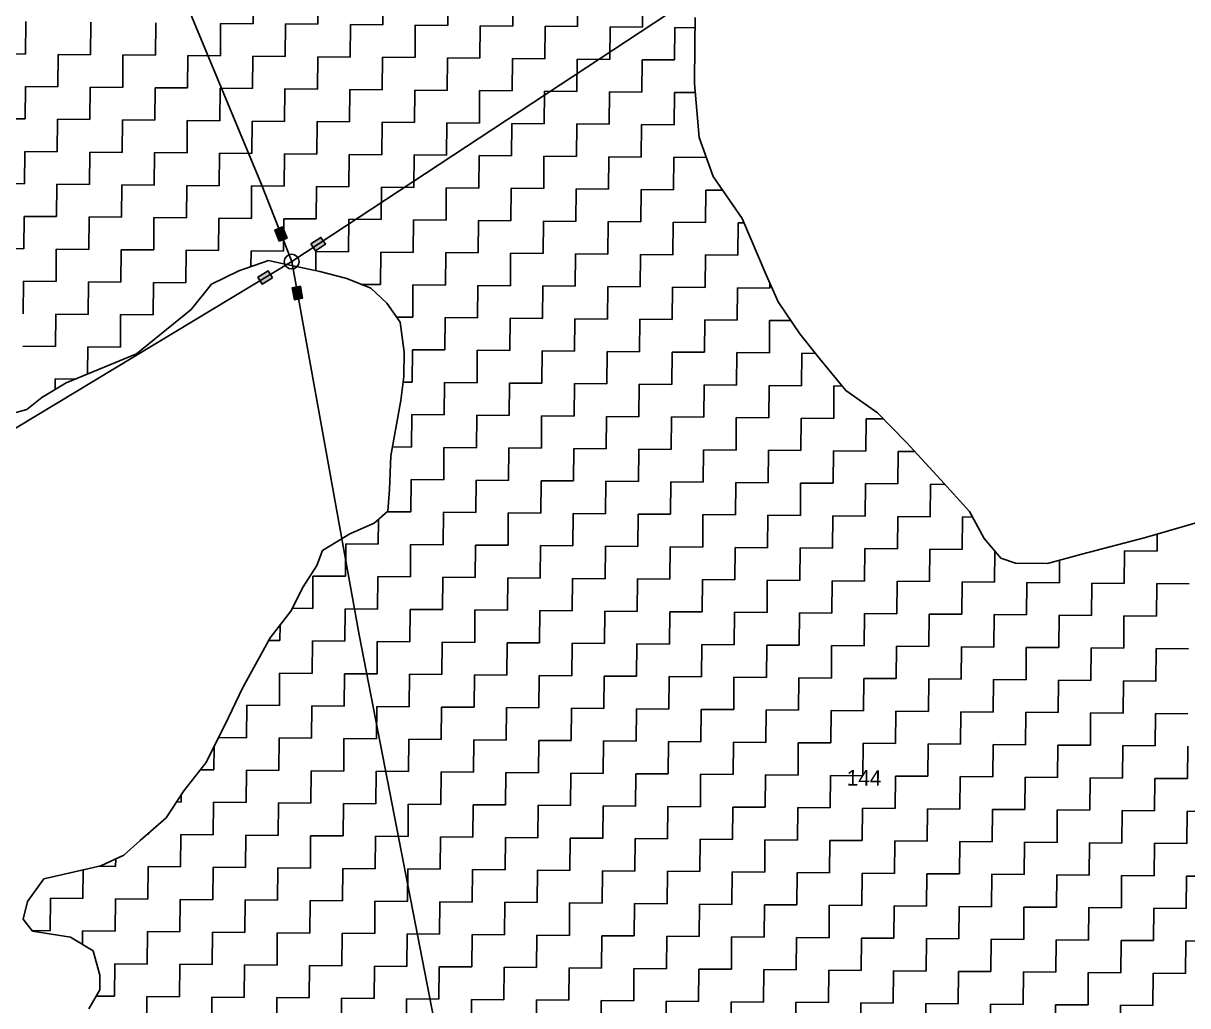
# Model space of a CAD drawing. Header units: metres. Extents: x 286188 to 288650, y 2015524 to 2018848.
# Drawn here: x 287266.9 to 287614.8, y 2016557.5 to 2016851 of the extents above; entities that cross this region are included whole.
import ezdxf
from ezdxf.enums import TextEntityAlignment as Align

# ---------------------------------------------------------------- set-up
doc = ezdxf.new("R2010")
doc.units = ezdxf.units.M
doc.header["$MEASUREMENT"] = 0
for name, color, linetype in [('POLY_HATCH', 12, 'Continuous'), ('POLY_PARCEL', 6, 'Continuous'), ('TEXT_PARCEL', 7, 'Continuous')]:
    doc.layers.add(name, color=color, linetype=linetype)
doc.styles.add('TEXT_MAP', font='', dxfattribs={"height": 1.8})
doc.styles.get('TEXT_MAP').set_extended_font_data('Kruti Dev 050')

msp = doc.modelspace()

# ---------------------------------------------------------------- hatches: boundary and pattern name
for points in [[(287344.36, 2016790.14), (287342.05, 2016789.21), (287343.39, 2016785.87), (287345.7, 2016786.8)], [(287357.17, 2016784.95), (287355.8, 2016787.03), (287352.8, 2016785.05), (287354.17, 2016782.97)], [(287336.99, 2016775.17), (287338.27, 2016773.03), (287341.36, 2016774.89), (287340.07, 2016777.02)], [(287347.88, 2016768.41), (287350.33, 2016768.86), (287349.68, 2016772.4), (287347.23, 2016771.95)]]:
    msp.add_hatch(color=256).paths.add_polyline_path(points)

# ---------------------------------------------------------------- linework, layer by layer
for points in [[(287343.39, 2016785.87), (287342.05, 2016789.21), (287344.36, 2016790.14), (287345.7, 2016786.8)], [(287352.8, 2016785.05), (287355.8, 2016787.03), (287357.17, 2016784.95), (287354.17, 2016782.97)], [(287341.36, 2016774.89), (287338.27, 2016773.03), (287336.99, 2016775.17), (287340.07, 2016777.02)], [(287349.68, 2016772.4), (287350.33, 2016768.86), (287347.88, 2016768.41), (287347.23, 2016771.95)]]:
    msp.add_lwpolyline(points, close=True)
msp.add_circle((287347.08, 2016779.79), 2.2)
at = {"layer": 'POLY_HATCH', "linetype": 'Continuous'}
for p, q in [((287335.55, 2016850.85), (287335.64, 2016860.54)), ((287354.94, 2016850.67), (287355.03, 2016860.37)), ((287374.33, 2016850.5), (287374.42, 2016860.19)), ((287393.72, 2016850.32), (287393.81, 2016860.02)), ((287413.11, 2016850.15), (287413.2, 2016859.84)), ((287432.5, 2016849.97), (287432.59, 2016859.67)), ((287451.89, 2016849.8), (287451.98, 2016859.49)), ((287267.6, 2016841.77), (287267.69, 2016851.46)), ((287286.99, 2016841.59), (287287.08, 2016851.29)), ((287306.38, 2016841.42), (287306.47, 2016851.11)), ((287325.77, 2016841.24), (287325.86, 2016850.94)), ((287325.86, 2016850.94), (287335.55, 2016850.85)), ((287345.16, 2016841.07), (287345.25, 2016850.76)), ((287345.25, 2016850.76), (287354.94, 2016850.67)), ((287364.55, 2016840.89), (287364.64, 2016850.59)), ((287364.64, 2016850.59), (287374.33, 2016850.5)), ((287383.94, 2016840.72), (287384.02, 2016850.41)), ((287384.02, 2016850.41), (287393.72, 2016850.32)), ((287403.33, 2016840.54), (287403.41, 2016850.24)), ((287403.41, 2016850.24), (287413.11, 2016850.15)), ((287422.72, 2016840.37), (287422.8, 2016850.06)), ((287422.8, 2016850.06), (287432.5, 2016849.97)), ((287442.11, 2016840.19), (287442.19, 2016849.89)), ((287442.19, 2016849.89), (287451.89, 2016849.8)), ((287461.5, 2016840.02), (287461.58, 2016849.71)), ((287461.58, 2016849.71), (287467.61, 2016849.66)), ((287257.9, 2016841.86), (287267.6, 2016841.77)), ((287277.21, 2016831.99), (287277.29, 2016841.68)), ((287277.29, 2016841.68), (287286.99, 2016841.59)), ((287296.6, 2016831.81), (287296.68, 2016841.5)), ((287296.68, 2016841.5), (287306.38, 2016841.42)), ((287315.99, 2016831.64), (287316.07, 2016841.33)), ((287316.07, 2016841.33), (287325.77, 2016841.24)), ((287335.38, 2016831.46), (287335.46, 2016841.15)), ((287335.46, 2016841.15), (287345.16, 2016841.07)), ((287354.77, 2016831.28), (287354.85, 2016840.98)), ((287354.85, 2016840.98), (287364.55, 2016840.89)), ((287374.15, 2016831.11), (287374.24, 2016840.8)), ((287374.24, 2016840.8), (287383.94, 2016840.72)), ((287393.54, 2016830.93), (287393.63, 2016840.63)), ((287393.63, 2016840.63), (287403.33, 2016840.54)), ((287412.93, 2016830.76), (287413.02, 2016840.45)), ((287413.02, 2016840.45), (287422.72, 2016840.37)), ((287432.32, 2016830.58), (287432.41, 2016840.28)), ((287432.41, 2016840.28), (287442.11, 2016840.19)), ((287451.71, 2016830.41), (287451.8, 2016840.1)), ((287451.8, 2016840.1), (287461.5, 2016840.02)), ((287267.42, 2016822.38), (287267.51, 2016832.07)), ((287267.51, 2016832.07), (287277.21, 2016831.99)), ((287286.81, 2016822.2), (287286.9, 2016831.9)), ((287286.9, 2016831.9), (287296.6, 2016831.81)), ((287306.2, 2016822.03), (287306.29, 2016831.72)), ((287306.29, 2016831.72), (287315.99, 2016831.64)), ((287325.59, 2016821.85), (287325.68, 2016831.55)), ((287325.68, 2016831.55), (287335.38, 2016831.46)), ((287344.98, 2016821.68), (287345.07, 2016831.37)), ((287345.07, 2016831.37), (287354.77, 2016831.28)), ((287364.37, 2016821.5), (287364.46, 2016831.2)), ((287364.46, 2016831.2), (287374.15, 2016831.11)), ((287383.76, 2016821.33), (287383.85, 2016831.02)), ((287383.85, 2016831.02), (287393.54, 2016830.93)), ((287403.15, 2016821.15), (287403.24, 2016830.85)), ((287403.24, 2016830.85), (287412.93, 2016830.76)), ((287422.54, 2016820.98), (287422.63, 2016830.67)), ((287422.63, 2016830.67), (287432.32, 2016830.58)), ((287441.93, 2016820.8), (287442.02, 2016830.5)), ((287442.02, 2016830.5), (287451.71, 2016830.41)), ((287461.32, 2016820.63), (287461.41, 2016830.32)), ((287461.41, 2016830.32), (287467.68, 2016830.26)), ((287257.73, 2016822.47), (287267.42, 2016822.38)), ((287277.03, 2016812.6), (287277.12, 2016822.29)), ((287277.12, 2016822.29), (287286.81, 2016822.2)), ((287296.42, 2016812.42), (287296.51, 2016822.12)), ((287296.51, 2016822.12), (287306.2, 2016822.03)), ((287315.81, 2016812.25), (287315.9, 2016821.94)), ((287315.9, 2016821.94), (287325.59, 2016821.85)), ((287335.2, 2016812.07), (287335.29, 2016821.77)), ((287335.29, 2016821.77), (287344.98, 2016821.68)), ((287354.59, 2016811.9), (287354.68, 2016821.59)), ((287354.68, 2016821.59), (287364.37, 2016821.5)), ((287373.98, 2016811.72), (287374.07, 2016821.41)), ((287374.07, 2016821.41), (287383.76, 2016821.33)), ((287393.37, 2016811.54), (287393.46, 2016821.24)), ((287393.46, 2016821.24), (287403.15, 2016821.15)), ((287412.76, 2016811.37), (287412.85, 2016821.06)), ((287412.85, 2016821.06), (287422.54, 2016820.98)), ((287432.15, 2016811.19), (287432.24, 2016820.89)), ((287432.24, 2016820.89), (287441.93, 2016820.8)), ((287451.54, 2016811.02), (287451.63, 2016820.71)), ((287451.63, 2016820.71), (287461.32, 2016820.63)), ((287267.25, 2016802.99), (287267.34, 2016812.68)), ((287267.34, 2016812.68), (287277.03, 2016812.6)), ((287286.64, 2016802.81), (287286.73, 2016812.51)), ((287286.73, 2016812.51), (287296.42, 2016812.42)), ((287306.03, 2016802.64), (287306.12, 2016812.33)), ((287306.12, 2016812.33), (287315.81, 2016812.25)), ((287325.42, 2016802.46), (287325.51, 2016812.16)), ((287325.51, 2016812.16), (287335.2, 2016812.07)), ((287344.81, 2016802.29), (287344.9, 2016811.98)), ((287344.9, 2016811.98), (287354.59, 2016811.9)), ((287364.2, 2016802.11), (287364.28, 2016811.81)), ((287364.28, 2016811.81), (287373.98, 2016811.72)), ((287383.59, 2016801.94), (287383.67, 2016811.63)), ((287383.67, 2016811.63), (287393.37, 2016811.54)), ((287402.98, 2016801.76), (287403.06, 2016811.46)), ((287403.06, 2016811.46), (287412.76, 2016811.37)), ((287422.37, 2016801.59), (287422.45, 2016811.28)), ((287422.45, 2016811.28), (287432.15, 2016811.19)), ((287441.76, 2016801.41), (287441.84, 2016811.11)), ((287441.84, 2016811.11), (287451.54, 2016811.02)), ((287461.15, 2016801.24), (287461.23, 2016810.93)), ((287461.23, 2016810.93), (287470.93, 2016810.84)), ((287470.93, 2016810.84), (287470.93, 2016810.98)), ((287257.55, 2016803.08), (287267.25, 2016802.99)), ((287276.86, 2016793.21), (287276.94, 2016802.9)), ((287276.94, 2016802.9), (287286.64, 2016802.81)), ((287296.25, 2016793.03), (287296.33, 2016802.73)), ((287296.33, 2016802.73), (287306.03, 2016802.64)), ((287315.64, 2016792.86), (287315.72, 2016802.55)), ((287315.72, 2016802.55), (287325.42, 2016802.46)), ((287335.03, 2016792.68), (287335.11, 2016802.38)), ((287335.11, 2016802.38), (287344.81, 2016802.29)), ((287354.41, 2016792.51), (287354.5, 2016802.2)), ((287354.5, 2016802.2), (287364.2, 2016802.11)), ((287373.8, 2016792.33), (287373.89, 2016802.03)), ((287373.89, 2016802.03), (287383.59, 2016801.94)), ((287393.19, 2016792.16), (287393.28, 2016801.85)), ((287393.28, 2016801.85), (287402.98, 2016801.76)), ((287412.58, 2016791.98), (287412.67, 2016801.67)), ((287412.67, 2016801.67), (287422.37, 2016801.59)), ((287431.97, 2016791.8), (287432.06, 2016801.5)), ((287432.06, 2016801.5), (287441.76, 2016801.41)), ((287451.36, 2016791.63), (287451.45, 2016801.32)), ((287451.45, 2016801.32), (287461.15, 2016801.24)), ((287470.75, 2016791.45), (287470.84, 2016801.15)), ((287470.84, 2016801.15), (287475.86, 2016801.1)), ((287267.07, 2016783.6), (287267.16, 2016793.29)), ((287267.16, 2016793.29), (287276.86, 2016793.21)), ((287286.46, 2016783.42), (287286.55, 2016793.12)), ((287286.55, 2016793.12), (287296.25, 2016793.03)), ((287305.85, 2016783.25), (287305.94, 2016792.94)), ((287305.94, 2016792.94), (287315.64, 2016792.86)), ((287325.24, 2016783.07), (287325.33, 2016792.77)), ((287325.33, 2016792.77), (287335.03, 2016792.68)), ((287344.63, 2016782.9), (287344.72, 2016792.59)), ((287344.72, 2016792.59), (287354.41, 2016792.51)), ((287364.02, 2016782.72), (287364.11, 2016792.42)), ((287364.11, 2016792.42), (287373.8, 2016792.33)), ((287383.41, 2016782.55), (287383.5, 2016792.24)), ((287383.5, 2016792.24), (287393.19, 2016792.16)), ((287402.8, 2016782.37), (287402.89, 2016792.07)), ((287402.89, 2016792.07), (287412.58, 2016791.98)), ((287422.19, 2016782.2), (287422.28, 2016791.89)), ((287422.28, 2016791.89), (287431.97, 2016791.8)), ((287441.58, 2016782.02), (287441.67, 2016791.72)), ((287441.67, 2016791.72), (287451.36, 2016791.63)), ((287460.97, 2016781.85), (287461.06, 2016791.54)), ((287461.06, 2016791.54), (287470.75, 2016791.45)), ((287480.36, 2016781.67), (287480.45, 2016791.37)), ((287480.45, 2016791.37), (287482.27, 2016791.35)), ((287257.38, 2016783.69), (287267.07, 2016783.6)), ((287276.68, 2016773.82), (287276.77, 2016783.51)), ((287276.77, 2016783.51), (287286.46, 2016783.42)), ((287296.07, 2016773.64), (287296.16, 2016783.34)), ((287296.16, 2016783.34), (287305.85, 2016783.25)), ((287315.46, 2016773.47), (287315.55, 2016783.16)), ((287315.55, 2016783.16), (287325.24, 2016783.07)), ((287334.9, 2016778.29), (287334.94, 2016782.99)), ((287334.94, 2016782.99), (287344.63, 2016782.9)), ((287354.28, 2016777.04), (287354.33, 2016782.81)), ((287354.33, 2016782.81), (287364.02, 2016782.72)), ((287373.63, 2016772.94), (287373.72, 2016782.64)), ((287373.72, 2016782.64), (287383.41, 2016782.55)), ((287393.02, 2016772.77), (287393.11, 2016782.46)), ((287393.11, 2016782.46), (287402.8, 2016782.37)), ((287412.41, 2016772.59), (287412.5, 2016782.29)), ((287412.5, 2016782.29), (287422.19, 2016782.2)), ((287431.8, 2016772.42), (287431.89, 2016782.11)), ((287431.89, 2016782.11), (287441.58, 2016782.02)), ((287451.19, 2016772.24), (287451.28, 2016781.93)), ((287451.28, 2016781.93), (287460.97, 2016781.85)), ((287470.58, 2016772.06), (287470.67, 2016781.76)), ((287470.67, 2016781.76), (287480.36, 2016781.67)), ((287266.9, 2016764.21), (287266.99, 2016773.9)), ((287266.99, 2016773.9), (287276.68, 2016773.82)), ((287286.29, 2016764.03), (287286.38, 2016773.73)), ((287286.38, 2016773.73), (287296.07, 2016773.64)), ((287305.68, 2016763.86), (287305.77, 2016773.55)), ((287305.77, 2016773.55), (287315.46, 2016773.47)), ((287367.77, 2016772.99), (287373.63, 2016772.94)), ((287383.24, 2016763.16), (287383.32, 2016772.85)), ((287383.32, 2016772.85), (287393.02, 2016772.77)), ((287402.63, 2016762.98), (287402.71, 2016772.68)), ((287402.71, 2016772.68), (287412.41, 2016772.59)), ((287422.02, 2016762.81), (287422.1, 2016772.5)), ((287422.1, 2016772.5), (287431.8, 2016772.42)), ((287441.41, 2016762.63), (287441.49, 2016772.33)), ((287441.49, 2016772.33), (287451.19, 2016772.24)), ((287460.8, 2016762.46), (287460.88, 2016772.15)), ((287460.88, 2016772.15), (287470.58, 2016772.06)), ((287480.18, 2016762.28), (287480.27, 2016771.98)), ((287480.27, 2016771.98), (287489.97, 2016771.89)), ((287489.97, 2016771.89), (287489.98, 2016773.29)), ((287276.51, 2016754.43), (287276.59, 2016764.12)), ((287276.59, 2016764.12), (287286.29, 2016764.03)), ((287295.9, 2016754.25), (287295.98, 2016763.95)), ((287295.98, 2016763.95), (287305.68, 2016763.86)), ((287378.44, 2016763.2), (287383.24, 2016763.16)), ((287392.84, 2016753.38), (287392.93, 2016763.07)), ((287392.93, 2016763.07), (287402.63, 2016762.98)), ((287412.23, 2016753.2), (287412.32, 2016762.9)), ((287412.32, 2016762.9), (287422.02, 2016762.81)), ((287431.62, 2016753.03), (287431.71, 2016762.72)), ((287431.71, 2016762.72), (287441.41, 2016762.63)), ((287451.01, 2016752.85), (287451.1, 2016762.55)), ((287451.1, 2016762.55), (287460.8, 2016762.46)), ((287470.4, 2016752.68), (287470.49, 2016762.37)), ((287470.49, 2016762.37), (287480.18, 2016762.28)), ((287489.79, 2016752.5), (287489.88, 2016762.19)), ((287489.88, 2016762.19), (287496.25, 2016762.14)), ((287266.81, 2016754.51), (287276.51, 2016754.43)), ((287286.13, 2016746.24), (287286.2, 2016754.34)), ((287286.2, 2016754.34), (287295.9, 2016754.25)), ((287383.06, 2016743.77), (287383.15, 2016753.46)), ((287383.15, 2016753.46), (287392.84, 2016753.38)), ((287402.45, 2016743.59), (287402.54, 2016753.29)), ((287402.54, 2016753.29), (287412.23, 2016753.2)), ((287421.84, 2016743.42), (287421.93, 2016753.11)), ((287421.93, 2016753.11), (287431.62, 2016753.03)), ((287441.23, 2016743.24), (287441.32, 2016752.94)), ((287441.32, 2016752.94), (287451.01, 2016752.85)), ((287460.62, 2016743.07), (287460.71, 2016752.76)), ((287460.71, 2016752.76), (287470.4, 2016752.68)), ((287480.01, 2016742.89), (287480.1, 2016752.59)), ((287480.1, 2016752.59), (287489.79, 2016752.5)), ((287499.4, 2016742.72), (287499.49, 2016752.41)), ((287499.49, 2016752.41), (287503.5, 2016752.38)), ((287276.39, 2016741.61), (287276.42, 2016744.73)), ((287276.42, 2016744.73), (287282.34, 2016744.68)), ((287380.39, 2016743.79), (287383.06, 2016743.77)), ((287392.67, 2016733.99), (287392.76, 2016743.68)), ((287392.76, 2016743.68), (287402.45, 2016743.59)), ((287412.06, 2016733.81), (287412.15, 2016743.51)), ((287412.15, 2016743.51), (287421.84, 2016743.42)), ((287431.45, 2016733.64), (287431.54, 2016743.33)), ((287431.54, 2016743.33), (287441.23, 2016743.24)), ((287450.84, 2016733.46), (287450.93, 2016743.16)), ((287450.93, 2016743.16), (287460.62, 2016743.07)), ((287470.23, 2016733.29), (287470.31, 2016742.98)), ((287470.31, 2016742.98), (287480.01, 2016742.89)), ((287489.62, 2016733.11), (287489.7, 2016742.81)), ((287489.7, 2016742.81), (287499.4, 2016742.72)), ((287509.01, 2016732.94), (287509.09, 2016742.63)), ((287509.09, 2016742.63), (287511.55, 2016742.61)), ((287382.89, 2016724.38), (287382.97, 2016734.07)), ((287382.97, 2016734.07), (287392.67, 2016733.99)), ((287402.28, 2016724.2), (287402.36, 2016733.9)), ((287402.36, 2016733.9), (287412.06, 2016733.81)), ((287421.67, 2016724.03), (287421.75, 2016733.72)), ((287421.75, 2016733.72), (287431.45, 2016733.64)), ((287441.06, 2016723.85), (287441.14, 2016733.55)), ((287441.14, 2016733.55), (287450.84, 2016733.46)), ((287460.44, 2016723.68), (287460.53, 2016733.37)), ((287460.53, 2016733.37), (287470.23, 2016733.29)), ((287479.83, 2016723.5), (287479.92, 2016733.2)), ((287479.92, 2016733.2), (287489.62, 2016733.11)), ((287499.22, 2016723.33), (287499.31, 2016733.02)), ((287499.31, 2016733.02), (287509.01, 2016732.94)), ((287518.61, 2016723.15), (287518.7, 2016732.85)), ((287518.7, 2016732.85), (287523.88, 2016732.8)), ((287377.24, 2016724.43), (287382.89, 2016724.38)), ((287392.49, 2016714.6), (287392.58, 2016724.29)), ((287392.58, 2016724.29), (287402.28, 2016724.2)), ((287411.88, 2016714.42), (287411.97, 2016724.12)), ((287411.97, 2016724.12), (287421.67, 2016724.03)), ((287431.27, 2016714.25), (287431.36, 2016723.94)), ((287431.36, 2016723.94), (287441.06, 2016723.85)), ((287450.66, 2016714.07), (287450.75, 2016723.77)), ((287450.75, 2016723.77), (287460.44, 2016723.68)), ((287470.05, 2016713.9), (287470.14, 2016723.59)), ((287470.14, 2016723.59), (287479.83, 2016723.5)), ((287489.44, 2016713.72), (287489.53, 2016723.42)), ((287489.53, 2016723.42), (287499.22, 2016723.33)), ((287508.83, 2016713.55), (287508.92, 2016723.24)), ((287508.92, 2016723.24), (287518.61, 2016723.15)), ((287528.22, 2016713.37), (287528.31, 2016723.07)), ((287528.31, 2016723.07), (287533.31, 2016723.02)), ((287382.71, 2016704.99), (287382.8, 2016714.68)), ((287382.8, 2016714.68), (287392.49, 2016714.6)), ((287402.1, 2016704.81), (287402.19, 2016714.51)), ((287402.19, 2016714.51), (287411.88, 2016714.42)), ((287421.49, 2016704.64), (287421.58, 2016714.33)), ((287421.58, 2016714.33), (287431.27, 2016714.25)), ((287440.88, 2016704.46), (287440.97, 2016714.16)), ((287440.97, 2016714.16), (287450.66, 2016714.07)), ((287460.27, 2016704.29), (287460.36, 2016713.98)), ((287460.36, 2016713.98), (287470.05, 2016713.9)), ((287479.66, 2016704.11), (287479.75, 2016713.81)), ((287479.75, 2016713.81), (287489.44, 2016713.72)), ((287499.05, 2016703.94), (287499.14, 2016713.63)), ((287499.14, 2016713.63), (287508.83, 2016713.55)), ((287518.44, 2016703.76), (287518.53, 2016713.46)), ((287518.53, 2016713.46), (287528.22, 2016713.37)), ((287537.83, 2016703.59), (287537.92, 2016713.28)), ((287537.92, 2016713.28), (287542.26, 2016713.24)), ((287375.6, 2016705.05), (287382.71, 2016704.99)), ((287392.32, 2016695.21), (287392.41, 2016704.9)), ((287392.41, 2016704.9), (287402.1, 2016704.81)), ((287372.93, 2016695.38), (287373, 2016702.75)), ((287411.71, 2016695.03), (287411.8, 2016704.73)), ((287411.8, 2016704.73), (287421.49, 2016704.64)), ((287431.1, 2016694.86), (287431.19, 2016704.55)), ((287431.19, 2016704.55), (287440.88, 2016704.46)), ((287450.49, 2016694.68), (287450.57, 2016704.38)), ((287450.57, 2016704.38), (287460.27, 2016704.29)), ((287469.88, 2016694.51), (287469.96, 2016704.2)), ((287469.96, 2016704.2), (287479.66, 2016704.11)), ((287489.27, 2016694.33), (287489.35, 2016704.03)), ((287489.35, 2016704.03), (287499.05, 2016703.94)), ((287508.66, 2016694.16), (287508.74, 2016703.85)), ((287508.74, 2016703.85), (287518.44, 2016703.76)), ((287528.05, 2016693.98), (287528.13, 2016703.68)), ((287528.13, 2016703.68), (287537.83, 2016703.59)), ((287547.44, 2016693.81), (287547.52, 2016703.5)), ((287547.52, 2016703.5), (287550.5, 2016703.47)), ((287605.6, 2016693.28), (287605.65, 2016698.38)), ((287363.15, 2016685.77), (287363.23, 2016695.47)), ((287363.23, 2016695.47), (287372.93, 2016695.38)), ((287382.54, 2016685.6), (287382.62, 2016695.29)), ((287382.62, 2016695.29), (287392.32, 2016695.21)), ((287401.93, 2016685.42), (287402.01, 2016695.12)), ((287402.01, 2016695.12), (287411.71, 2016695.03)), ((287421.32, 2016685.25), (287421.4, 2016694.94)), ((287421.4, 2016694.94), (287431.1, 2016694.86)), ((287440.7, 2016685.07), (287440.79, 2016694.77)), ((287440.79, 2016694.77), (287450.49, 2016694.68)), ((287460.09, 2016684.9), (287460.18, 2016694.59)), ((287460.18, 2016694.59), (287469.88, 2016694.51)), ((287479.48, 2016684.72), (287479.57, 2016694.42)), ((287479.57, 2016694.42), (287489.27, 2016694.33)), ((287498.87, 2016684.55), (287498.96, 2016694.24)), ((287498.96, 2016694.24), (287508.66, 2016694.16)), ((287518.26, 2016684.37), (287518.35, 2016694.07)), ((287518.35, 2016694.07), (287528.05, 2016693.98)), ((287537.65, 2016684.2), (287537.74, 2016693.89)), ((287537.74, 2016693.89), (287547.44, 2016693.81)), ((287557.04, 2016684.02), (287557.13, 2016693.34)), ((287595.82, 2016683.67), (287595.91, 2016693.37)), ((287595.91, 2016693.37), (287605.6, 2016693.28)), ((287576.43, 2016683.85), (287576.49, 2016690.6)), ((287353.36, 2016676.17), (287353.45, 2016685.86)), ((287353.45, 2016685.86), (287363.15, 2016685.77)), ((287372.75, 2016675.99), (287372.84, 2016685.69)), ((287372.84, 2016685.69), (287382.54, 2016685.6)), ((287392.14, 2016675.82), (287392.23, 2016685.51)), ((287392.23, 2016685.51), (287401.93, 2016685.42)), ((287411.53, 2016675.64), (287411.62, 2016685.34)), ((287411.62, 2016685.34), (287421.32, 2016685.25)), ((287430.92, 2016675.47), (287431.01, 2016685.16)), ((287431.01, 2016685.16), (287440.7, 2016685.07)), ((287450.31, 2016675.29), (287450.4, 2016684.99)), ((287450.4, 2016684.99), (287460.09, 2016684.9)), ((287469.7, 2016675.12), (287469.79, 2016684.81)), ((287469.79, 2016684.81), (287479.48, 2016684.72)), ((287489.09, 2016674.94), (287489.18, 2016684.64)), ((287489.18, 2016684.64), (287498.87, 2016684.55)), ((287508.48, 2016674.77), (287508.57, 2016684.46)), ((287508.57, 2016684.46), (287518.26, 2016684.37)), ((287527.87, 2016674.59), (287527.96, 2016684.29)), ((287527.96, 2016684.29), (287537.65, 2016684.2)), ((287547.26, 2016674.42), (287547.35, 2016684.11)), ((287547.35, 2016684.11), (287557.04, 2016684.02)), ((287566.65, 2016674.24), (287566.74, 2016683.94)), ((287566.74, 2016683.94), (287576.43, 2016683.85)), ((287586.04, 2016674.07), (287586.13, 2016683.76)), ((287586.13, 2016683.76), (287595.82, 2016683.67)), ((287605.43, 2016673.89), (287605.52, 2016683.59)), ((287605.52, 2016683.59), (287615.21, 2016683.5)), ((287347.24, 2016676.22), (287353.36, 2016676.17)), ((287362.97, 2016666.38), (287363.06, 2016676.08)), ((287363.06, 2016676.08), (287372.75, 2016675.99)), ((287382.36, 2016666.21), (287382.45, 2016675.9)), ((287382.45, 2016675.9), (287392.14, 2016675.82)), ((287401.75, 2016666.03), (287401.84, 2016675.73)), ((287401.84, 2016675.73), (287411.53, 2016675.64)), ((287421.14, 2016665.86), (287421.23, 2016675.55)), ((287421.23, 2016675.55), (287430.92, 2016675.47)), ((287440.53, 2016665.68), (287440.62, 2016675.38)), ((287440.62, 2016675.38), (287450.31, 2016675.29)), ((287459.92, 2016665.51), (287460.01, 2016675.2)), ((287460.01, 2016675.2), (287469.7, 2016675.12)), ((287479.31, 2016665.33), (287479.4, 2016675.03)), ((287479.4, 2016675.03), (287489.09, 2016674.94)), ((287498.7, 2016665.16), (287498.79, 2016674.85)), ((287498.79, 2016674.85), (287508.48, 2016674.77)), ((287518.09, 2016664.98), (287518.18, 2016674.68)), ((287518.18, 2016674.68), (287527.87, 2016674.59)), ((287537.48, 2016664.81), (287537.57, 2016674.5)), ((287537.57, 2016674.5), (287547.26, 2016674.42)), ((287556.87, 2016664.63), (287556.96, 2016674.33)), ((287556.96, 2016674.33), (287566.65, 2016674.24)), ((287576.26, 2016664.46), (287576.35, 2016674.15)), ((287576.35, 2016674.15), (287586.04, 2016674.07)), ((287595.65, 2016664.28), (287595.73, 2016673.98)), ((287595.73, 2016673.98), (287605.43, 2016673.89)), ((287343.58, 2016666.56), (287343.62, 2016671.23)), ((287340.25, 2016666.59), (287343.58, 2016666.56)), ((287353.19, 2016656.78), (287353.28, 2016666.47)), ((287353.28, 2016666.47), (287362.97, 2016666.38)), ((287372.58, 2016656.6), (287372.67, 2016666.3)), ((287372.67, 2016666.3), (287382.36, 2016666.21)), ((287391.97, 2016656.43), (287392.06, 2016666.12)), ((287392.06, 2016666.12), (287401.75, 2016666.03)), ((287411.36, 2016656.25), (287411.45, 2016665.95)), ((287411.45, 2016665.95), (287421.14, 2016665.86)), ((287430.75, 2016656.08), (287430.83, 2016665.77)), ((287430.83, 2016665.77), (287440.53, 2016665.68)), ((287450.14, 2016655.9), (287450.22, 2016665.6)), ((287450.22, 2016665.6), (287459.92, 2016665.51)), ((287469.53, 2016655.73), (287469.61, 2016665.42)), ((287469.61, 2016665.42), (287479.31, 2016665.33)), ((287488.92, 2016655.55), (287489, 2016665.25)), ((287489, 2016665.25), (287498.7, 2016665.16)), ((287508.31, 2016655.38), (287508.39, 2016665.07)), ((287508.39, 2016665.07), (287518.09, 2016664.98)), ((287527.7, 2016655.2), (287527.78, 2016664.9)), ((287527.78, 2016664.9), (287537.48, 2016664.81)), ((287547.09, 2016655.03), (287547.17, 2016664.72)), ((287547.17, 2016664.72), (287556.87, 2016664.63)), ((287566.48, 2016654.85), (287566.56, 2016664.55)), ((287566.56, 2016664.55), (287576.26, 2016664.46)), ((287585.86, 2016654.68), (287585.95, 2016664.37)), ((287585.95, 2016664.37), (287595.65, 2016664.28)), ((287605.25, 2016654.5), (287605.34, 2016664.2)), ((287605.34, 2016664.2), (287615.04, 2016664.11)), ((287343.41, 2016647.17), (287343.49, 2016656.87)), ((287343.49, 2016656.87), (287353.19, 2016656.78)), ((287362.8, 2016647), (287362.88, 2016656.69)), ((287362.88, 2016656.69), (287372.58, 2016656.6)), ((287382.19, 2016646.82), (287382.27, 2016656.51)), ((287382.27, 2016656.51), (287391.97, 2016656.43)), ((287401.58, 2016646.64), (287401.66, 2016656.34)), ((287401.66, 2016656.34), (287411.36, 2016656.25)), ((287420.96, 2016646.47), (287421.05, 2016656.16)), ((287421.05, 2016656.16), (287430.75, 2016656.08)), ((287440.35, 2016646.29), (287440.44, 2016655.99)), ((287440.44, 2016655.99), (287450.14, 2016655.9)), ((287459.74, 2016646.12), (287459.83, 2016655.81)), ((287459.83, 2016655.81), (287469.53, 2016655.73)), ((287479.13, 2016645.94), (287479.22, 2016655.64)), ((287479.22, 2016655.64), (287488.92, 2016655.55)), ((287498.52, 2016645.77), (287498.61, 2016655.46)), ((287498.61, 2016655.46), (287508.31, 2016655.38)), ((287517.91, 2016645.59), (287518, 2016655.29)), ((287518, 2016655.29), (287527.7, 2016655.2)), ((287537.3, 2016645.42), (287537.39, 2016655.11)), ((287537.39, 2016655.11), (287547.09, 2016655.03)), ((287556.69, 2016645.24), (287556.78, 2016654.94)), ((287556.78, 2016654.94), (287566.48, 2016654.85)), ((287576.08, 2016645.07), (287576.17, 2016654.76)), ((287576.17, 2016654.76), (287585.86, 2016654.68)), ((287595.47, 2016644.89), (287595.56, 2016654.59)), ((287595.56, 2016654.59), (287605.25, 2016654.5)), ((287333.62, 2016637.56), (287333.71, 2016647.26)), ((287333.71, 2016647.26), (287343.41, 2016647.17)), ((287353.01, 2016637.39), (287353.1, 2016647.08)), ((287353.1, 2016647.08), (287362.8, 2016647)), ((287372.4, 2016637.21), (287372.49, 2016646.91)), ((287372.49, 2016646.91), (287382.19, 2016646.82)), ((287391.79, 2016637.04), (287391.88, 2016646.73)), ((287391.88, 2016646.73), (287401.58, 2016646.64)), ((287411.18, 2016636.86), (287411.27, 2016646.56)), ((287411.27, 2016646.56), (287420.96, 2016646.47)), ((287430.57, 2016636.69), (287430.66, 2016646.38)), ((287430.66, 2016646.38), (287440.35, 2016646.29)), ((287449.96, 2016636.51), (287450.05, 2016646.21)), ((287450.05, 2016646.21), (287459.74, 2016646.12)), ((287469.35, 2016636.34), (287469.44, 2016646.03)), ((287469.44, 2016646.03), (287479.13, 2016645.94)), ((287488.74, 2016636.16), (287488.83, 2016645.86)), ((287488.83, 2016645.86), (287498.52, 2016645.77)), ((287508.13, 2016635.99), (287508.22, 2016645.68)), ((287508.22, 2016645.68), (287517.91, 2016645.59)), ((287527.52, 2016635.81), (287527.61, 2016645.51)), ((287527.61, 2016645.51), (287537.3, 2016645.42)), ((287546.91, 2016635.64), (287547, 2016645.33)), ((287547, 2016645.33), (287556.69, 2016645.24)), ((287566.3, 2016635.46), (287566.39, 2016645.16)), ((287566.39, 2016645.16), (287576.08, 2016645.07)), ((287585.69, 2016635.29), (287585.78, 2016644.98)), ((287585.78, 2016644.98), (287595.47, 2016644.89)), ((287605.08, 2016635.11), (287605.17, 2016644.81)), ((287605.17, 2016644.81), (287614.86, 2016644.72)), ((287325.27, 2016637.64), (287333.62, 2016637.56)), ((287343.23, 2016627.78), (287343.32, 2016637.48)), ((287343.32, 2016637.48), (287353.01, 2016637.39)), ((287362.62, 2016627.61), (287362.71, 2016637.3)), ((287362.71, 2016637.3), (287372.4, 2016637.21)), ((287382.01, 2016627.43), (287382.1, 2016637.13)), ((287382.1, 2016637.13), (287391.79, 2016637.04)), ((287401.4, 2016627.26), (287401.49, 2016636.95)), ((287401.49, 2016636.95), (287411.18, 2016636.86)), ((287420.79, 2016627.08), (287420.88, 2016636.77)), ((287420.88, 2016636.77), (287430.57, 2016636.69)), ((287440.18, 2016626.9), (287440.27, 2016636.6)), ((287440.27, 2016636.6), (287449.96, 2016636.51)), ((287459.57, 2016626.73), (287459.66, 2016636.42)), ((287459.66, 2016636.42), (287469.35, 2016636.34)), ((287478.96, 2016626.55), (287479.05, 2016636.25)), ((287479.05, 2016636.25), (287488.74, 2016636.16)), ((287498.35, 2016626.38), (287498.44, 2016636.07)), ((287498.44, 2016636.07), (287508.13, 2016635.99)), ((287517.74, 2016626.2), (287517.83, 2016635.9)), ((287517.83, 2016635.9), (287527.52, 2016635.81)), ((287537.13, 2016626.03), (287537.22, 2016635.72)), ((287537.22, 2016635.72), (287546.91, 2016635.64)), ((287556.52, 2016625.85), (287556.61, 2016635.55)), ((287556.61, 2016635.55), (287566.3, 2016635.46)), ((287575.91, 2016625.68), (287575.99, 2016635.37)), ((287575.99, 2016635.37), (287585.69, 2016635.29)), ((287323.84, 2016627.96), (287323.9, 2016634.98)), ((287595.3, 2016625.5), (287595.38, 2016635.2)), ((287595.38, 2016635.2), (287605.08, 2016635.11)), ((287614.69, 2016625.33), (287614.77, 2016635.02)), ((287319.78, 2016627.99), (287323.84, 2016627.96)), ((287333.45, 2016618.17), (287333.54, 2016627.87)), ((287333.54, 2016627.87), (287343.23, 2016627.78)), ((287352.84, 2016618), (287352.93, 2016627.69)), ((287352.93, 2016627.69), (287362.62, 2016627.61)), ((287372.23, 2016617.82), (287372.32, 2016627.52)), ((287372.32, 2016627.52), (287382.01, 2016627.43)), ((287391.62, 2016617.65), (287391.71, 2016627.34)), ((287391.71, 2016627.34), (287401.4, 2016627.26)), ((287411.01, 2016617.47), (287411.09, 2016627.17)), ((287411.09, 2016627.17), (287420.79, 2016627.08)), ((287430.4, 2016617.3), (287430.48, 2016626.99)), ((287430.48, 2016626.99), (287440.18, 2016626.9)), ((287449.79, 2016617.12), (287449.87, 2016626.82)), ((287449.87, 2016626.82), (287459.57, 2016626.73)), ((287469.18, 2016616.95), (287469.26, 2016626.64)), ((287469.26, 2016626.64), (287478.96, 2016626.55)), ((287488.57, 2016616.77), (287488.65, 2016626.47)), ((287488.65, 2016626.47), (287498.35, 2016626.38)), ((287507.96, 2016616.6), (287508.04, 2016626.29)), ((287508.04, 2016626.29), (287517.74, 2016626.2)), ((287527.35, 2016616.42), (287527.43, 2016626.12)), ((287527.43, 2016626.12), (287537.13, 2016626.03)), ((287546.74, 2016616.25), (287546.82, 2016625.94)), ((287546.82, 2016625.94), (287556.52, 2016625.85)), ((287566.12, 2016616.07), (287566.21, 2016625.77)), ((287566.21, 2016625.77), (287575.91, 2016625.68)), ((287585.51, 2016615.9), (287585.6, 2016625.59)), ((287585.6, 2016625.59), (287595.3, 2016625.5)), ((287604.9, 2016615.72), (287604.99, 2016625.42)), ((287604.99, 2016625.42), (287614.69, 2016625.33)), ((287312.67, 2016618.36), (287314.06, 2016618.35)), ((287314.06, 2016618.35), (287314.08, 2016620.48)), ((287323.67, 2016608.57), (287323.75, 2016618.26)), ((287323.75, 2016618.26), (287333.45, 2016618.17)), ((287343.06, 2016608.39), (287343.14, 2016618.09)), ((287343.14, 2016618.09), (287352.84, 2016618)), ((287362.45, 2016608.22), (287362.53, 2016617.91)), ((287362.53, 2016617.91), (287372.23, 2016617.82)), ((287381.84, 2016608.04), (287381.92, 2016617.74)), ((287381.92, 2016617.74), (287391.62, 2016617.65)), ((287401.23, 2016607.87), (287401.31, 2016617.56)), ((287401.31, 2016617.56), (287411.01, 2016617.47)), ((287420.61, 2016607.69), (287420.7, 2016617.39)), ((287420.7, 2016617.39), (287430.4, 2016617.3)), ((287440, 2016607.52), (287440.09, 2016617.21)), ((287440.09, 2016617.21), (287449.79, 2016617.12)), ((287459.39, 2016607.34), (287459.48, 2016617.03)), ((287459.48, 2016617.03), (287469.18, 2016616.95)), ((287478.78, 2016607.16), (287478.87, 2016616.86)), ((287478.87, 2016616.86), (287488.57, 2016616.77)), ((287498.17, 2016606.99), (287498.26, 2016616.68)), ((287498.26, 2016616.68), (287507.96, 2016616.6)), ((287517.56, 2016606.81), (287517.65, 2016616.51)), ((287517.65, 2016616.51), (287527.35, 2016616.42)), ((287536.95, 2016606.64), (287537.04, 2016616.33)), ((287537.04, 2016616.33), (287546.74, 2016616.25)), ((287556.34, 2016606.46), (287556.43, 2016616.16)), ((287556.43, 2016616.16), (287566.12, 2016616.07)), ((287575.73, 2016606.29), (287575.82, 2016615.98)), ((287575.82, 2016615.98), (287585.51, 2016615.9)), ((287595.12, 2016606.11), (287595.21, 2016615.81)), ((287595.21, 2016615.81), (287604.9, 2016615.72)), ((287614.51, 2016605.94), (287614.6, 2016615.63)), ((287614.6, 2016615.63), (287624.29, 2016615.55)), ((287303.96, 2016608.74), (287304.28, 2016608.74)), ((287304.28, 2016608.74), (287304.28, 2016609.02)), ((287313.88, 2016598.96), (287313.97, 2016608.65)), ((287313.97, 2016608.65), (287323.67, 2016608.57)), ((287333.27, 2016598.78), (287333.36, 2016608.48)), ((287333.36, 2016608.48), (287343.06, 2016608.39)), ((287352.66, 2016598.61), (287352.75, 2016608.3)), ((287352.75, 2016608.3), (287362.45, 2016608.22)), ((287372.05, 2016598.43), (287372.14, 2016608.13)), ((287372.14, 2016608.13), (287381.84, 2016608.04)), ((287391.44, 2016598.26), (287391.53, 2016607.95)), ((287391.53, 2016607.95), (287401.23, 2016607.87)), ((287410.83, 2016598.08), (287410.92, 2016607.78)), ((287410.92, 2016607.78), (287420.61, 2016607.69)), ((287430.22, 2016597.91), (287430.31, 2016607.6)), ((287430.31, 2016607.6), (287440, 2016607.52)), ((287449.61, 2016597.73), (287449.7, 2016607.43)), ((287449.7, 2016607.43), (287459.39, 2016607.34)), ((287469, 2016597.56), (287469.09, 2016607.25)), ((287469.09, 2016607.25), (287478.78, 2016607.16)), ((287488.39, 2016597.38), (287488.48, 2016607.08)), ((287488.48, 2016607.08), (287498.17, 2016606.99)), ((287507.78, 2016597.21), (287507.87, 2016606.9)), ((287507.87, 2016606.9), (287517.56, 2016606.81)), ((287527.17, 2016597.03), (287527.26, 2016606.73)), ((287527.26, 2016606.73), (287536.95, 2016606.64)), ((287546.56, 2016596.86), (287546.65, 2016606.55)), ((287546.65, 2016606.55), (287556.34, 2016606.46)), ((287565.95, 2016596.68), (287566.04, 2016606.38)), ((287566.04, 2016606.38), (287575.73, 2016606.29)), ((287585.34, 2016596.51), (287585.43, 2016606.2)), ((287585.43, 2016606.2), (287595.12, 2016606.11)), ((287604.73, 2016596.33), (287604.82, 2016606.03)), ((287604.82, 2016606.03), (287614.51, 2016605.94)), ((287294.49, 2016599.13), (287294.51, 2016601.36)), ((287284.71, 2016589.53), (287284.79, 2016598.11)), ((287289.49, 2016599.18), (287294.49, 2016599.13)), ((287304.1, 2016589.35), (287304.19, 2016599.05)), ((287304.19, 2016599.05), (287313.88, 2016598.96)), ((287323.49, 2016589.18), (287323.58, 2016598.87)), ((287323.58, 2016598.87), (287333.27, 2016598.78)), ((287342.88, 2016589), (287342.97, 2016598.7)), ((287342.97, 2016598.7), (287352.66, 2016598.61)), ((287362.27, 2016588.83), (287362.36, 2016598.52)), ((287362.36, 2016598.52), (287372.05, 2016598.43)), ((287381.66, 2016588.65), (287381.75, 2016598.35)), ((287381.75, 2016598.35), (287391.44, 2016598.26)), ((287401.05, 2016588.48), (287401.14, 2016598.17)), ((287401.14, 2016598.17), (287410.83, 2016598.08)), ((287420.44, 2016588.3), (287420.53, 2016598)), ((287420.53, 2016598), (287430.22, 2016597.91)), ((287439.83, 2016588.13), (287439.92, 2016597.82)), ((287439.92, 2016597.82), (287449.61, 2016597.73)), ((287459.22, 2016587.95), (287459.31, 2016597.65)), ((287459.31, 2016597.65), (287469, 2016597.56)), ((287478.61, 2016587.78), (287478.7, 2016597.47)), ((287478.7, 2016597.47), (287488.39, 2016597.38)), ((287498, 2016587.6), (287498.09, 2016597.29)), ((287498.09, 2016597.29), (287507.78, 2016597.21)), ((287517.39, 2016587.42), (287517.48, 2016597.12)), ((287517.48, 2016597.12), (287527.17, 2016597.03)), ((287536.78, 2016587.25), (287536.87, 2016596.94)), ((287536.87, 2016596.94), (287546.56, 2016596.86)), ((287556.17, 2016587.07), (287556.25, 2016596.77)), ((287556.25, 2016596.77), (287565.95, 2016596.68)), ((287575.56, 2016586.9), (287575.64, 2016596.59)), ((287575.64, 2016596.59), (287585.34, 2016596.51)), ((287594.95, 2016586.72), (287595.03, 2016596.42)), ((287595.03, 2016596.42), (287604.73, 2016596.33)), ((287614.34, 2016586.55), (287614.42, 2016596.24)), ((287614.42, 2016596.24), (287624.12, 2016596.16)), ((287274.93, 2016579.92), (287275.02, 2016589.61)), ((287275.02, 2016589.61), (287284.71, 2016589.53)), ((287294.32, 2016579.74), (287294.41, 2016589.44)), ((287294.41, 2016589.44), (287304.1, 2016589.35)), ((287313.71, 2016579.57), (287313.8, 2016589.26)), ((287313.8, 2016589.26), (287323.49, 2016589.18)), ((287333.1, 2016579.39), (287333.19, 2016589.09)), ((287333.19, 2016589.09), (287342.88, 2016589)), ((287352.49, 2016579.22), (287352.58, 2016588.91)), ((287352.58, 2016588.91), (287362.27, 2016588.83)), ((287371.88, 2016579.04), (287371.97, 2016588.74)), ((287371.97, 2016588.74), (287381.66, 2016588.65)), ((287391.27, 2016578.87), (287391.36, 2016588.56)), ((287391.36, 2016588.56), (287401.05, 2016588.48)), ((287410.66, 2016578.69), (287410.74, 2016588.39)), ((287410.74, 2016588.39), (287420.44, 2016588.3)), ((287430.05, 2016578.52), (287430.13, 2016588.21)), ((287430.13, 2016588.21), (287439.83, 2016588.13)), ((287449.44, 2016578.34), (287449.52, 2016588.04)), ((287449.52, 2016588.04), (287459.22, 2016587.95)), ((287468.83, 2016578.17), (287468.91, 2016587.86)), ((287468.91, 2016587.86), (287478.61, 2016587.78)), ((287488.22, 2016577.99), (287488.3, 2016587.69)), ((287488.3, 2016587.69), (287498, 2016587.6)), ((287507.61, 2016577.82), (287507.69, 2016587.51)), ((287507.69, 2016587.51), (287517.39, 2016587.42)), ((287527, 2016577.64), (287527.08, 2016587.34)), ((287527.08, 2016587.34), (287536.78, 2016587.25)), ((287546.38, 2016577.47), (287546.47, 2016587.16)), ((287546.47, 2016587.16), (287556.17, 2016587.07)), ((287565.77, 2016577.29), (287565.86, 2016586.99)), ((287565.86, 2016586.99), (287575.56, 2016586.9)), ((287585.16, 2016577.12), (287585.25, 2016586.81)), ((287585.25, 2016586.81), (287594.95, 2016586.72)), ((287604.55, 2016576.94), (287604.64, 2016586.64)), ((287604.64, 2016586.64), (287614.34, 2016586.55)), ((287269.52, 2016579.97), (287274.93, 2016579.92)), ((287284.59, 2016575.85), (287284.62, 2016579.83)), ((287284.62, 2016579.83), (287294.32, 2016579.74)), ((287303.93, 2016569.96), (287304.01, 2016579.66)), ((287304.01, 2016579.66), (287313.71, 2016579.57)), ((287323.32, 2016569.79), (287323.4, 2016579.48)), ((287323.4, 2016579.48), (287333.1, 2016579.39)), ((287342.71, 2016569.61), (287342.79, 2016579.31)), ((287342.79, 2016579.31), (287352.49, 2016579.22)), ((287362.1, 2016569.44), (287362.18, 2016579.13)), ((287362.18, 2016579.13), (287371.88, 2016579.04)), ((287381.49, 2016569.26), (287381.57, 2016578.96)), ((287381.57, 2016578.96), (287391.27, 2016578.87)), ((287400.87, 2016569.09), (287400.96, 2016578.78)), ((287400.96, 2016578.78), (287410.66, 2016578.69)), ((287420.26, 2016568.91), (287420.35, 2016578.61)), ((287420.35, 2016578.61), (287430.05, 2016578.52)), ((287439.65, 2016568.74), (287439.74, 2016578.43)), ((287439.74, 2016578.43), (287449.44, 2016578.34)), ((287459.04, 2016568.56), (287459.13, 2016578.26)), ((287459.13, 2016578.26), (287468.83, 2016578.17)), ((287478.43, 2016568.39), (287478.52, 2016578.08)), ((287478.52, 2016578.08), (287488.22, 2016577.99)), ((287497.82, 2016568.21), (287497.91, 2016577.91)), ((287497.91, 2016577.91), (287507.61, 2016577.82)), ((287517.21, 2016568.04), (287517.3, 2016577.73)), ((287517.3, 2016577.73), (287527, 2016577.64)), ((287536.6, 2016567.86), (287536.69, 2016577.55)), ((287536.69, 2016577.55), (287546.38, 2016577.47)), ((287555.99, 2016567.68), (287556.08, 2016577.38)), ((287556.08, 2016577.38), (287565.77, 2016577.29)), ((287575.38, 2016567.51), (287575.47, 2016577.2)), ((287575.47, 2016577.2), (287585.16, 2016577.12)), ((287594.77, 2016567.33), (287594.86, 2016577.03)), ((287594.86, 2016577.03), (287604.55, 2016576.94)), ((287614.16, 2016567.16), (287614.25, 2016576.85)), ((287614.25, 2016576.85), (287623.94, 2016576.77)), ((287294.14, 2016560.35), (287294.23, 2016570.05)), ((287294.23, 2016570.05), (287303.93, 2016569.96)), ((287313.53, 2016560.18), (287313.62, 2016569.87)), ((287313.62, 2016569.87), (287323.32, 2016569.79)), ((287332.92, 2016560), (287333.01, 2016569.7)), ((287333.01, 2016569.7), (287342.71, 2016569.61)), ((287352.31, 2016559.83), (287352.4, 2016569.52)), ((287352.4, 2016569.52), (287362.1, 2016569.44)), ((287371.7, 2016559.65), (287371.79, 2016569.35)), ((287371.79, 2016569.35), (287381.49, 2016569.26)), ((287391.09, 2016559.48), (287391.18, 2016569.17)), ((287391.18, 2016569.17), (287400.87, 2016569.09)), ((287410.48, 2016559.3), (287410.57, 2016569)), ((287410.57, 2016569), (287420.26, 2016568.91)), ((287429.87, 2016559.13), (287429.96, 2016568.82)), ((287429.96, 2016568.82), (287439.65, 2016568.74)), ((287449.26, 2016558.95), (287449.35, 2016568.65)), ((287449.35, 2016568.65), (287459.04, 2016568.56)), ((287468.65, 2016558.78), (287468.74, 2016568.47)), ((287468.74, 2016568.47), (287478.43, 2016568.39)), ((287488.04, 2016558.6), (287488.13, 2016568.3)), ((287488.13, 2016568.3), (287497.82, 2016568.21)), ((287507.43, 2016558.43), (287507.52, 2016568.12)), ((287507.52, 2016568.12), (287517.21, 2016568.04)), ((287526.82, 2016558.25), (287526.91, 2016567.95)), ((287526.91, 2016567.95), (287536.6, 2016567.86)), ((287546.21, 2016558.08), (287546.3, 2016567.77)), ((287546.3, 2016567.77), (287555.99, 2016567.68)), ((287565.6, 2016557.9), (287565.69, 2016567.6)), ((287565.69, 2016567.6), (287575.38, 2016567.51)), ((287584.99, 2016557.73), (287585.08, 2016567.42)), ((287585.08, 2016567.42), (287594.77, 2016567.33)), ((287604.38, 2016557.55), (287604.47, 2016567.25)), ((287604.47, 2016567.25), (287614.16, 2016567.16)), ((287288.66, 2016560.4), (287294.14, 2016560.35)), ((287303.75, 2016550.57), (287303.84, 2016560.27)), ((287303.84, 2016560.27), (287313.53, 2016560.18)), ((287323.14, 2016550.4), (287323.23, 2016560.09)), ((287323.23, 2016560.09), (287332.92, 2016560)), ((287342.53, 2016550.22), (287342.62, 2016559.92)), ((287342.62, 2016559.92), (287352.31, 2016559.83)), ((287361.92, 2016550.05), (287362.01, 2016559.74)), ((287362.01, 2016559.74), (287371.7, 2016559.65)), ((287381.31, 2016549.87), (287381.4, 2016559.57)), ((287381.4, 2016559.57), (287391.09, 2016559.48)), ((287400.7, 2016549.7), (287400.79, 2016559.39)), ((287400.79, 2016559.39), (287410.48, 2016559.3)), ((287420.09, 2016549.52), (287420.18, 2016559.22)), ((287420.18, 2016559.22), (287429.87, 2016559.13)), ((287439.48, 2016549.35), (287439.57, 2016559.04)), ((287439.57, 2016559.04), (287449.26, 2016558.95)), ((287458.87, 2016549.17), (287458.96, 2016558.87)), ((287458.96, 2016558.87), (287468.65, 2016558.78)), ((287478.26, 2016549), (287478.35, 2016558.69)), ((287478.35, 2016558.69), (287488.04, 2016558.6)), ((287497.65, 2016548.82), (287497.74, 2016558.52)), ((287497.74, 2016558.52), (287507.43, 2016558.43)), ((287517.04, 2016548.65), (287517.13, 2016558.34)), ((287517.13, 2016558.34), (287526.82, 2016558.25)), ((287536.43, 2016548.47), (287536.51, 2016558.17)), ((287536.51, 2016558.17), (287546.21, 2016558.08)), ((287555.82, 2016548.3), (287555.9, 2016557.99)), ((287555.9, 2016557.99), (287565.6, 2016557.9)), ((287575.21, 2016548.12), (287575.29, 2016557.81)), ((287575.29, 2016557.81), (287584.99, 2016557.73)), ((287594.6, 2016547.95), (287594.68, 2016557.64)), ((287594.68, 2016557.64), (287604.38, 2016557.55))]:
    msp.add_line(p, q, dxfattribs=at)
at = {"layer": 'POLY_HATCH'}
for p, q in [((287467.64, 2016852.68), (287467.56, 2016844.65)), ((287467.56, 2016844.65), (287467.46, 2016832.96)), ((287467.46, 2016832.96), (287468.77, 2016816.88)), ((287468.77, 2016816.88), (287473.05, 2016805.16)), ((287473.05, 2016805.16), (287481.71, 2016792.67)), ((287481.71, 2016792.67), (287488.86, 2016775.8)), ((287340.16, 2016780.15), (287331.25, 2016777)), ((287343.78, 2016779.31), (287340.16, 2016780.15)), ((287355.46, 2016776.78), (287343.78, 2016779.31)), ((287331.25, 2016777), (287323.15, 2016773.04)), ((287363.51, 2016774.69), (287355.46, 2016776.78)), ((287370.75, 2016771.81), (287363.51, 2016774.69)), ((287488.86, 2016775.8), (287492.45, 2016767.74)), ((287323.15, 2016773.04), (287317.03, 2016765.44)), ((287375.55, 2016767.33), (287370.75, 2016771.81)), ((287492.45, 2016767.74), (287498.94, 2016758.18)), ((287317.03, 2016765.44), (287300.77, 2016752.28)), ((287379.53, 2016761.65), (287375.55, 2016767.33)), ((287380.66, 2016752.76), (287379.53, 2016761.65)), ((287498.94, 2016758.18), (287504.72, 2016750.83)), ((287300.77, 2016752.28), (287279.71, 2016743.59)), ((287380.6, 2016745.51), (287380.66, 2016752.76)), ((287504.72, 2016750.83), (287512.67, 2016741.26)), ((287279.71, 2016743.59), (287272.41, 2016739.23)), ((287379.73, 2016738.26), (287380.6, 2016745.51)), ((287512.67, 2016741.26), (287522.11, 2016734.6)), ((287272.41, 2016739.23), (287267.94, 2016735.64)), ((287376.75, 2016721.75), (287379.73, 2016738.26)), ((287267.94, 2016735.64), (287261.06, 2016733.68)), ((287522.11, 2016734.6), (287530.8, 2016725.76)), ((287530.8, 2016725.76), (287540.93, 2016714.71)), ((287376.26, 2016711.67), (287376.75, 2016721.75)), ((287540.93, 2016714.71), (287549.61, 2016705.14)), ((287375.8, 2016705.22), (287376.26, 2016711.67)), ((287371.73, 2016701.63), (287375.8, 2016705.22)), ((287549.61, 2016705.14), (287553.92, 2016697.07)), ((287364.44, 2016698.47), (287371.73, 2016701.63)), ((287602.16, 2016697.36), (287624.14, 2016703.74)), ((287356.27, 2016693.47), (287364.44, 2016698.47)), ((287553.92, 2016697.07), (287558.98, 2016691.18)), ((287583.11, 2016692.42), (287602.16, 2016697.36)), ((287354.61, 2016689.05), (287356.27, 2016693.47)), ((287558.98, 2016691.18), (287563.36, 2016689.68)), ((287572.86, 2016689.59), (287583.11, 2016692.42)), ((287350.52, 2016682.64), (287354.61, 2016689.05)), ((287563.36, 2016689.68), (287572.86, 2016689.59)), ((287346.82, 2016675.41), (287350.52, 2016682.64)), ((287340.7, 2016667.4), (287346.82, 2016675.41)), ((287332.49, 2016652.56), (287340.7, 2016667.4)), ((287327.15, 2016641.31), (287332.49, 2016652.56)), ((287321.4, 2016630.07), (287327.15, 2016641.31)), ((287314.87, 2016621.67), (287321.4, 2016630.07)), ((287309.55, 2016613.65), (287314.87, 2016621.67)), ((287301.82, 2016606.86), (287309.55, 2016613.65)), ((287296.94, 2016602.47), (287301.82, 2016606.86)), ((287290.05, 2016599.31), (287296.94, 2016602.47)), ((287273.07, 2016595.43), (287290.05, 2016599.31)), ((287268.17, 2016588.62), (287273.07, 2016595.43)), ((287266.91, 2016583.39), (287268.17, 2016588.62)), ((287269.7, 2016579.73), (287266.91, 2016583.39)), ((287280.98, 2016578.02), (287269.7, 2016579.73)), ((287287.8, 2016573.92), (287280.98, 2016578.02)), ((287289.76, 2016566.65), (287287.8, 2016573.92)), ((287289.72, 2016562.21), (287289.76, 2016566.65)), ((287286.44, 2016556.6), (287289.72, 2016562.21))]:
    msp.add_line(p, q, dxfattribs=at)
at = {"layer": 'POLY_PARCEL'}
for p, q in [((287338.1, 2016802.84), (287239.04, 2017040.6)), ((287347.08, 2016779.79), (287472.62, 2016862.44)), ((287347.08, 2016779.79), (287338.1, 2016802.84)), ((287238.53, 2016714.38), (287347.08, 2016779.79)), ((287347.08, 2016779.79), (287367.29, 2016668.34)), ((287367.29, 2016668.34), (287395.92, 2016520.66))]:
    msp.add_line(p, q, dxfattribs=at)

# ---------------------------------------------------------------- texts
at = {"layer": 'TEXT_PARCEL', "style": 'TEXT_MAP'}
msp.add_text('144', height=4.654, rotation=359.4824, dxfattribs=at).set_placement((287518.09, 2016625.57), align=Align.MIDDLE)

doc.saveas('drawing.dxf')
